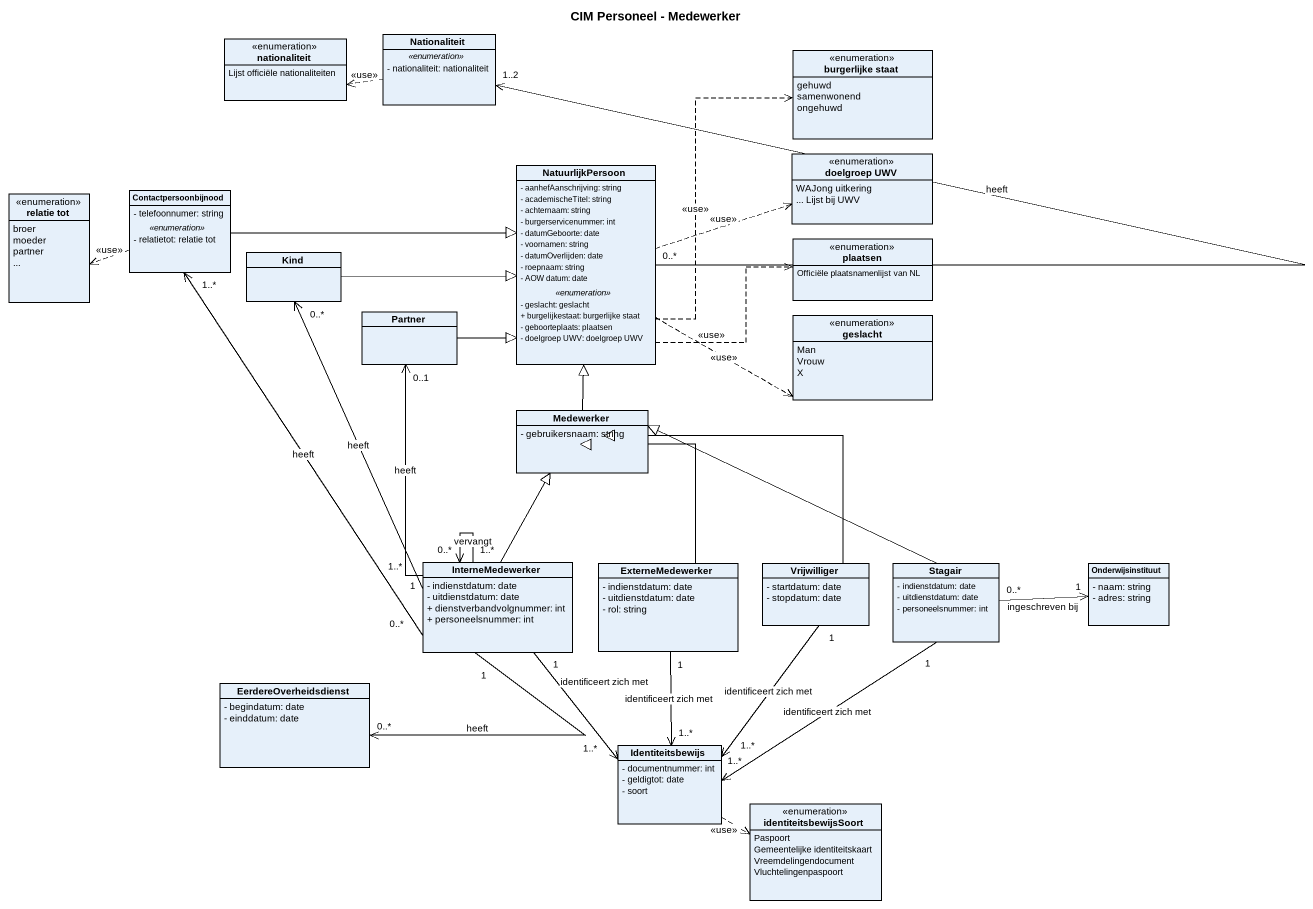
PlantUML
@startuml
title CIM Personeel - Medewerker
hide circle
hide empty members
skinparam classAttributeIconSize 0
enum nationaliteit {
  Lijst officiële nationaliteiten
}
class Nationaliteit {
  .. <<enumeration>> ..
  - nationaliteit: nationaliteit
}
enum "burgerlijke staat" as burgerlijke_staat {
  gehuwd
  samenwonend
  ongehuwd
}
class NatuurlijkPersoon {
  - aanhefAanschrijving: string
  - academischeTitel: string
  - achternaam: string
  - burgerservicenummer: int
  - datumGeboorte: date
  - voornamen: string
  - datumOverlijden: date
  - roepnaam: string
  - AOW datum: date
  .. <<enumeration>> ..
  - geslacht: geslacht
  + burgelijkestaat: burgerlijke staat
  - geboorteplaats: plaatsen
  - doelgroep UWV: doelgroep UWV
}
enum "doelgroep UWV" as doelgroep_UWV {
  WAJong uitkering
  ~... Lijst bij UWV
}
enum "relatie tot" as relatie_tot {
  broer
  moeder
  partner
  ~...
}
class Contactpersoonbijnood {
  - telefoonnumer: string
  .. <<enumeration>> ..
  - relatietot: relatie tot
}
class Kind
enum plaatsen {
  Officiële plaatsnamenlijst van NL
}
class Partner
enum geslacht {
  Man
  Vrouw
  X
}
class Medewerker {
  - gebruikersnaam: string
}
class InterneMedewerker {
  - indienstdatum: date
  - uitdienstdatum: date
  + dienstverbandvolgnummer: int
  + personeelsnummer: int
}
class ExterneMedewerker {
  - indienstdatum: date
  - uitdienstdatum: date
  - rol: string
}
class Vrijwilliger {
  - startdatum: date
  - stopdatum: date
}
class Stagair {
  - indienstdatum: date
  - uitdienstdatum: date
  - personeelsnummer: int
}
class Onderwijsinstituut {
  - naam: string
  - adres: string
}
class EerdereOverheidsdienst {
  - begindatum: date
  - einddatum: date
}
class Identiteitsbewijs {
  - documentnummer: int
  - geldigtot: date
  - soort
}
enum identiteitsbewijsSoort {
  Paspoort
  Gemeentelijke identiteitskaart
  Vreemdelingendocument
  Vluchtelingenpaspoort
}
Nationaliteit .left.> nationaliteit : <<use>>
NatuurlijkPersoon "0..*" -up-> "1..2" Nationaliteit : heeft
NatuurlijkPersoon .up.> burgerlijke_staat : <<use>>
NatuurlijkPersoon .right.> doelgroep_UWV : <<use>>
NatuurlijkPersoon .right.> plaatsen : <<use>>
NatuurlijkPersoon .right.> geslacht : <<use>>
Contactpersoonbijnood -right-|> NatuurlijkPersoon
Contactpersoonbijnood .left.> relatie_tot : <<use>>
Kind -right-|> NatuurlijkPersoon
Partner -right-|> NatuurlijkPersoon
Medewerker -up-|> NatuurlijkPersoon
InterneMedewerker "0..*" -up-> "1..*" Contactpersoonbijnood : heeft
InterneMedewerker "1..*" -up-> "0..*" Kind : heeft
InterneMedewerker "1" -up-> "0..1" Partner : heeft
InterneMedewerker -up-|> Medewerker
InterneMedewerker "1..*" --> "0..*" InterneMedewerker : vervangt
InterneMedewerker "1" -left-> "0..*" EerdereOverheidsdienst : heeft
InterneMedewerker "1" --> "1..*" Identiteitsbewijs : identificeert zich met
ExterneMedewerker -up-|> Medewerker
ExterneMedewerker "1" --> "1..*" Identiteitsbewijs : identificeert zich met
Vrijwilliger -up-|> Medewerker
Vrijwilliger "1" --> "1..*" Identiteitsbewijs : identificeert zich met
Stagair -left-|> Medewerker
Stagair "0..*" -right-> "1" Onderwijsinstituut : ingeschreven bij
Stagair "1" --> "1..*" Identiteitsbewijs : identificeert zich met
Identiteitsbewijs .right.> identiteitsbewijsSoort : <<use>>
@enduml
